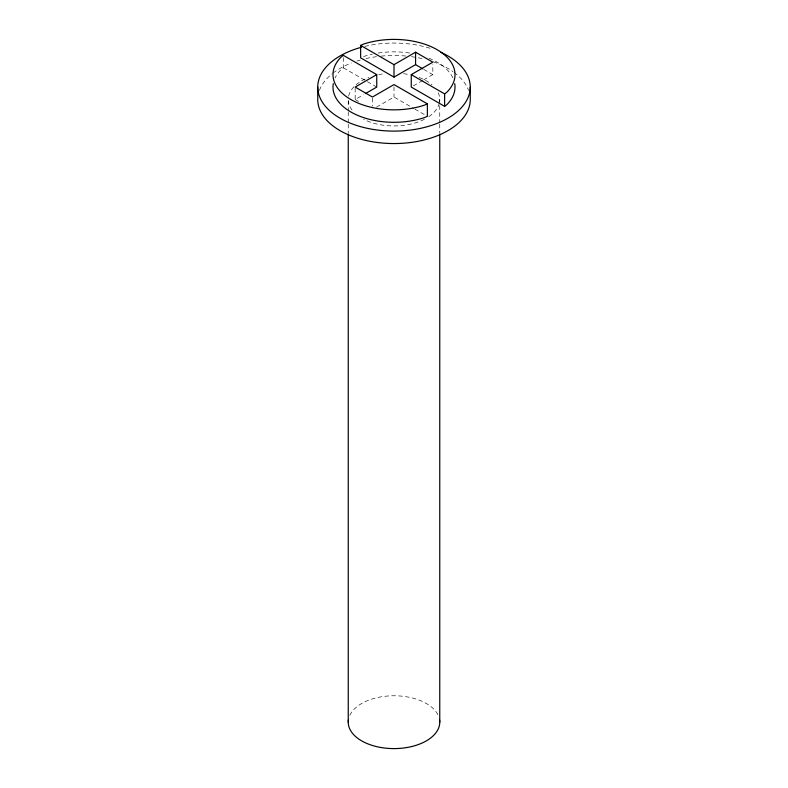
<?xml version="1.0" encoding="UTF-8"?>
<svg xmlns="http://www.w3.org/2000/svg" width="788" height="788" viewBox="0 0 788 788"><rect width="100%" height="100%" fill="white"/><g stroke="black" fill="none" stroke-linecap="round" stroke-linejoin="round"><path stroke-width="0.59" stroke-dasharray="3.94 2.96" d="M343.371 57.613L343.371 67.807L341.165 69.462A61.011 35.224 0 0 0 335.067 77.963M355.171 88.207L355.171 99.524L363.396 94.787M376.536 107.119L394 97.042L413.818 108.478M413.306 85.892L422.555 80.553M423.58 79.962L432.829 74.624L432.829 64.429M423.688 69.344L432.829 74.624M343.371 67.807L366.312 81.056M367.356 81.657L376.743 87.074M414.862 109.079L427.372 116.309M355.171 99.524L360.254 102.46M439.753 99.524L439.753 104.449M439.753 105.681L439.753 122.908M439.753 124.14L439.753 132.748M394 86.847L394 97.042M372.429 98.165L372.429 106.094M348.247 100.756L348.247 110.606M348.247 111.837L348.247 122.908M348.247 124.14L348.247 132.748M319.416 90.364A76.259 44.029 0 0 1 332.122 73.796M333.029 73.077A76.259 44.029 0 0 1 351.369 63.02M356.944 61.05A76.259 44.029 0 0 1 360.254 60.046M365.977 58.578A76.259 44.029 0 0 1 376.526 56.677M381.126 56.135A76.259 44.029 0 0 1 406.874 56.135M411.474 56.677A76.259 44.029 0 0 1 422.023 58.578M433.262 61.789A76.259 44.029 0 0 1 453.061 71.678M454.026 72.378A76.259 44.029 0 0 1 468.584 90.364M438.197 92.688A45.753 26.418 0 0 1 439.586 101.829M439.359 102.972A45.753 26.418 0 0 1 426.357 118.21M424.427 119.254A45.753 26.418 0 0 1 363.573 119.254M352.069 110.093A45.753 26.418 0 0 1 348.286 100.677M348.641 96.077A45.753 26.418 0 0 1 368.873 77.451M378.742 74.624A45.753 26.418 0 0 1 382.16 74.013M403.525 73.688A45.753 26.418 0 0 1 409.258 74.624M419.127 77.451A45.753 26.418 0 0 1 432.051 84.858M364.814 46.403A76.259 44.029 0 0 1 431.056 48.59M363.495 56.569A61.011 35.224 0 0 1 372.379 54.136M378.21 53.052A61.011 35.224 0 0 1 409.79 53.052M428.977 58.223A61.011 35.224 0 0 1 452.933 77.963M349.803 715.346A45.753 26.418 0 0 1 394 695.765A45.753 26.418 0 0 1 438.197 715.346"/><path stroke-width="1.18" d="M360.628 45.389L394 64.655L415.571 52.205L432.829 62.173L411.257 74.624L411.257 87.074L444.629 106.341L444.629 93.89L446.835 92.235A61.011 35.224 0 0 0 437.143 49.713A61.011 35.224 0 0 0 363.495 44.118L360.628 45.389L360.628 57.839L394 77.116L415.571 64.655L422.673 68.763M444.629 106.341L446.835 104.686A61.011 35.224 0 0 0 454.715 83.627M365.445 93.595L376.743 87.074L376.743 74.624L355.171 87.074L372.429 97.042L394 84.582L427.372 103.849L427.372 116.309L424.505 117.579A61.011 35.224 0 0 1 360.943 116.683A61.011 35.224 0 0 1 333.285 83.627M427.372 103.849L424.505 105.129A61.011 35.224 0 0 1 350.857 99.524A61.011 35.224 0 0 1 341.165 57.012L343.371 55.357L376.743 74.624M411.257 74.624L444.629 93.89M470.259 87.074L470.259 99.524A76.259 44.029 0 0 1 394 143.554A76.259 44.029 0 0 1 317.741 99.524L317.741 87.074M439.753 133.98L439.753 722.182M415.571 52.205L415.571 64.655M394 64.655L394 77.116M348.247 133.98L348.247 722.182M440.955 52.382A76.259 44.029 0 0 1 446.116 119.215A76.259 44.029 0 0 1 330.94 111.837A76.259 44.029 0 0 1 361.377 47.28M439.586 719.887A45.753 26.418 0 0 1 394 748.6A45.753 26.418 0 0 1 348.414 719.887"/></g></svg>
